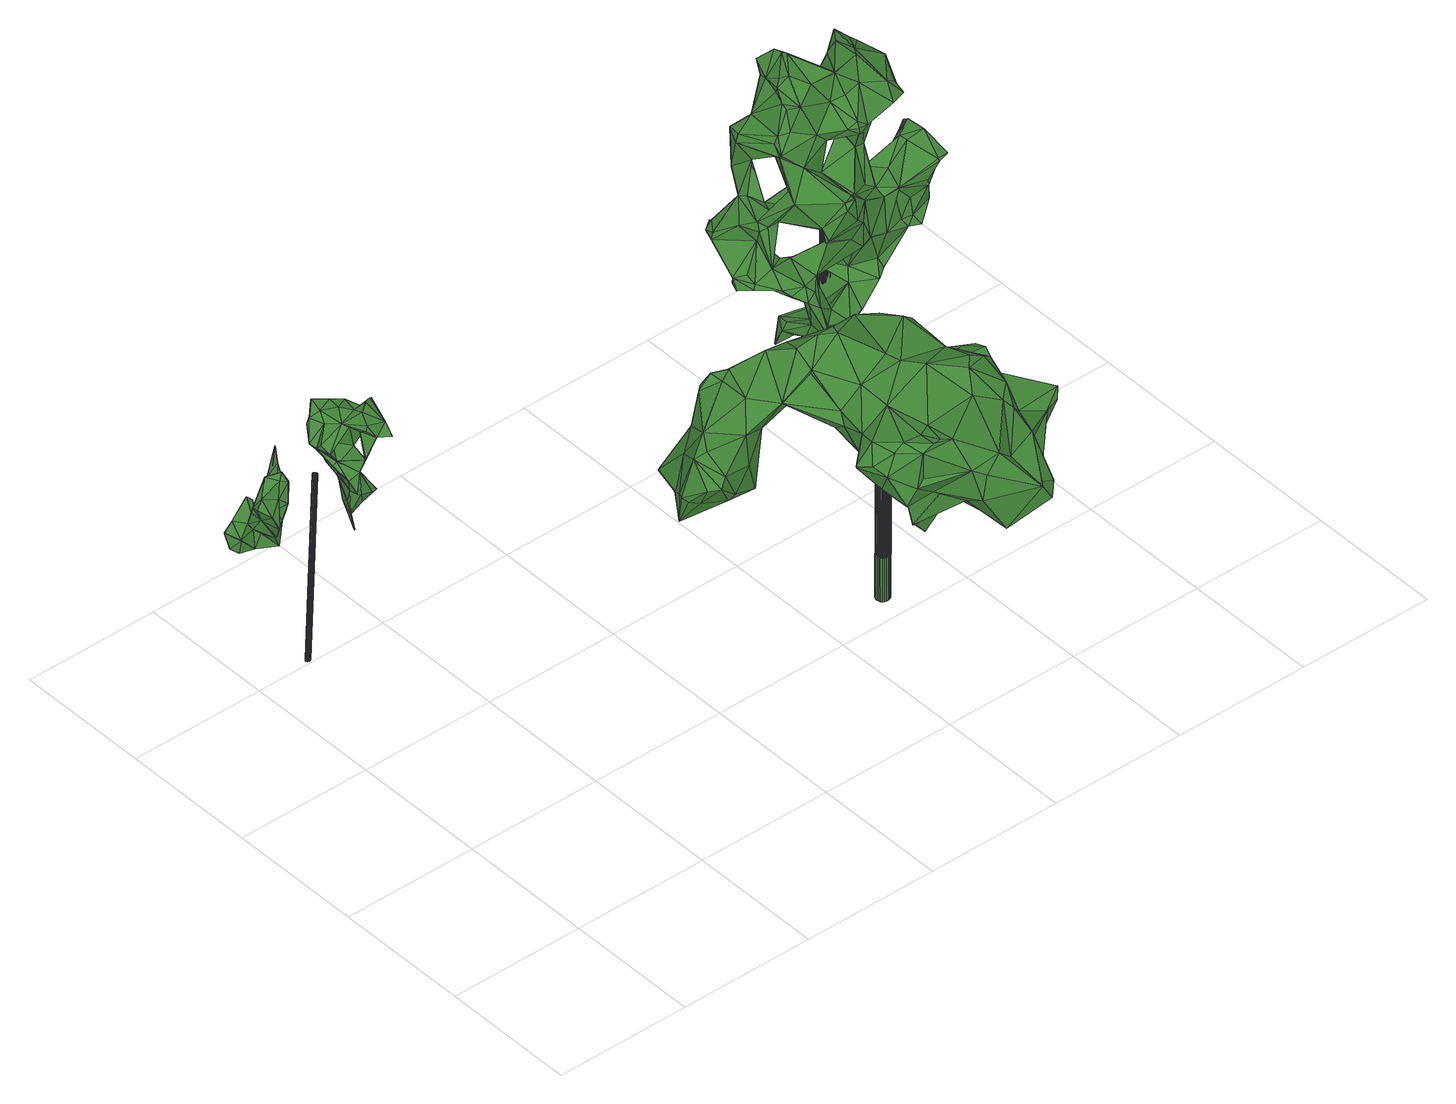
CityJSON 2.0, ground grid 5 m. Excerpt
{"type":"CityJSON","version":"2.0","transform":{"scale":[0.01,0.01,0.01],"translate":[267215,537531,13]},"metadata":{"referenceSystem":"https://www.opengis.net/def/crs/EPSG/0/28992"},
"CityObjects":{
"tree1":{"type":"SolitaryVegetationObject","attributes":{"gtid":346,"crown_width_m":3.66,"crown_median_z":21.09,"crown_r50_m":0.236,"crown_porosity":0.93,"trunk_H_m":7.42,"trunk_DBH_m":0.169,"trunk_radius_m":0.0847,"trunk_base_height_m":13.67,"original_gtid":"387"},"geometry":[{"type":"Solid","lod":"3","boundaries":[[[[0,1,2]],[[3,4,5]],[[6,7,8]],[[6,8,9]],[[8,10,11]],[[12,11,13]],[[11,14,15]],[[15,8,11]],[[16,17,18]],[[19,20,21]],[[22,23,24]],[[24,25,22]],[[26,27,28]],[[3,29,4]],[[30,0,31]],[[32,0,30]],[[33,7,6]],[[33,34,7]],[[35,36,37]],[[38,39,40]],[[41,42,43]],[[44,2,1]],[[45,46,47]],[[6,48,49]],[[50,51,49]],[[47,20,52]],[[47,52,45]],[[9,53,54]],[[55,54,53]],[[56,57,58]],[[11,10,13]],[[14,11,59]],[[12,59,11]],[[60,50,49]],[[39,61,62]],[[63,64,65]],[[55,64,63]],[[66,67,68]],[[56,58,66]],[[66,58,67]],[[56,69,57]],[[68,67,58]],[[70,68,58]],[[41,71,72]],[[43,71,41]],[[73,74,75]],[[76,77,78]],[[76,78,18]],[[39,79,80]],[[81,82,83]],[[68,84,66]],[[54,85,86]],[[87,88,35]],[[87,89,88]],[[90,76,91]],[[6,49,51]],[[70,58,92]],[[69,5,4]],[[69,4,29]],[[93,94,95]],[[80,96,97]],[[21,98,19]],[[60,99,100]],[[59,99,60]],[[12,99,59]],[[12,33,99]],[[43,101,71]],[[10,34,13]],[[13,34,12]],[[12,34,33]],[[102,59,49]],[[103,38,81]],[[103,81,87]],[[90,91,77]],[[77,91,104]],[[105,106,65]],[[0,107,1]],[[42,108,109]],[[107,21,44]],[[98,21,107]],[[110,104,23]],[[94,111,95]],[[56,66,112]],[[50,100,113]],[[60,100,50]],[[114,115,116]],[[69,112,117]],[[61,42,62]],[[39,62,42]],[[118,96,80]],[[118,119,96]],[[104,25,23]],[[84,120,121]],[[36,73,122]],[[123,111,32]],[[54,86,9]],[[102,49,48]],[[104,78,77]],[[124,65,125]],[[126,124,125]],[[126,125,14]],[[127,128,129]],[[130,128,127]],[[131,79,103]],[[23,25,24]],[[123,132,106]],[[20,133,52]],[[52,133,0]],[[134,87,37]],[[135,83,136]],[[82,136,83]],[[52,0,94]],[[10,7,34]],[[8,7,10]],[[41,119,38]],[[41,38,40]],[[60,49,59]],[[26,23,137]],[[99,113,100]],[[14,102,126]],[[16,138,17]],[[2,44,46]],[[119,118,38]],[[54,116,115]],[[102,48,126]],[[77,76,90]],[[104,110,139]],[[37,87,35]],[[117,140,5]],[[125,65,64]],[[40,39,41]],[[42,41,39]],[[140,141,139]],[[142,143,61]],[[144,126,145]],[[48,145,126]],[[22,137,23]],[[89,146,88]],[[76,26,137]],[[59,102,14]],[[28,27,147]],[[148,144,145]],[[71,101,72]],[[120,149,101]],[[80,38,118]],[[15,150,8]],[[50,113,51]],[[139,78,104]],[[38,103,79]],[[148,86,85]],[[18,78,139]],[[33,51,99]],[[113,99,51]],[[146,57,29]],[[57,69,29]],[[16,127,129]],[[89,87,81]],[[105,93,95]],[[125,55,53]],[[37,36,134]],[[23,36,110]],[[23,134,36]],[[119,41,151]],[[74,88,146]],[[32,94,0]],[[111,94,32]],[[152,32,153]],[[152,153,154]],[[125,53,15]],[[68,70,84]],[[70,149,84]],[[155,96,92]],[[134,23,26]],[[134,26,28]],[[112,69,56]],[[19,98,133]],[[107,0,133]],[[107,133,98]],[[9,148,6]],[[9,86,148]],[[39,142,61]],[[76,137,104]],[[39,97,82]],[[80,97,39]],[[126,2,124]],[[104,91,76]],[[109,108,120]],[[44,1,107]],[[125,15,14]],[[31,0,2]],[[61,108,42]],[[54,30,85]],[[30,156,85]],[[124,2,65]],[[55,116,54]],[[106,132,65]],[[63,65,132]],[[157,128,130]],[[146,29,74]],[[74,35,88]],[[17,158,27]],[[82,158,17]],[[81,80,79]],[[28,147,134]],[[25,104,137]],[[25,137,22]],[[45,93,105]],[[128,157,143]],[[128,143,129]],[[115,159,132]],[[123,32,152]],[[97,96,135]],[[119,151,96]],[[101,96,151]],[[144,2,126]],[[115,114,159]],[[80,81,38]],[[2,144,31]],[[19,133,20]],[[16,129,138]],[[63,132,159]],[[82,142,39]],[[92,96,70]],[[70,96,149]],[[140,117,141]],[[138,129,143]],[[5,75,3]],[[146,92,57]],[[155,92,146]],[[154,153,30]],[[32,30,153]],[[6,51,33]],[[63,159,55]],[[84,149,120]],[[105,65,45]],[[105,95,111]],[[111,106,105]],[[111,123,106]],[[120,101,109]],[[112,127,117]],[[18,160,76]],[[139,161,140]],[[127,141,117]],[[26,160,27]],[[76,160,26]],[[17,160,18]],[[27,160,17]],[[156,148,85]],[[54,154,30]],[[154,54,115]],[[159,114,116]],[[159,116,55]],[[110,161,139]],[[36,161,110]],[[130,162,157]],[[2,46,65]],[[155,135,96]],[[89,135,146]],[[101,151,72]],[[65,46,45]],[[53,150,15]],[[96,101,149]],[[120,108,163]],[[120,163,121]],[[139,141,18]],[[161,36,122]],[[44,21,46]],[[47,46,20]],[[20,46,21]],[[18,141,16]],[[122,140,161]],[[97,136,82]],[[135,136,97]],[[72,151,41]],[[127,16,141]],[[112,66,162]],[[127,162,130]],[[84,121,162]],[[84,162,66]],[[131,158,82]],[[164,158,131]],[[148,145,6]],[[6,145,48]],[[30,31,156]],[[108,61,163]],[[157,163,61]],[[112,162,127]],[[87,134,147]],[[147,164,87]],[[58,57,92]],[[35,74,73]],[[135,155,146]],[[38,79,39]],[[147,27,158]],[[164,147,158]],[[144,148,156]],[[144,156,31]],[[36,35,73]],[[123,152,132]],[[115,132,152]],[[154,115,152]],[[17,165,82]],[[138,142,165]],[[142,82,165]],[[138,165,17]],[[61,143,157]],[[42,109,101]],[[42,101,43]],[[164,131,87]],[[87,131,103]],[[131,82,79]],[[82,81,79]],[[117,5,69]],[[122,75,140]],[[73,75,122]],[[89,81,83]],[[89,83,135]],[[162,121,163]],[[162,163,157]],[[8,150,9]],[[53,9,150]],[[140,75,5]],[[125,64,55]],[[142,138,143]],[[29,3,74]],[[75,74,3]],[[52,93,45]],[[93,52,94]],[[166,167,168]],[[166,168,169]],[[169,168,170]],[[169,170,171]],[[168,167,172]],[[168,172,170]],[[170,172,173]],[[170,173,171]],[[172,167,174]],[[172,174,173]],[[173,174,175]],[[173,175,171]],[[174,167,176]],[[174,176,175]],[[175,176,177]],[[175,177,171]],[[176,167,178]],[[176,178,177]],[[177,178,179]],[[177,179,171]],[[178,167,180]],[[178,180,179]],[[179,180,181]],[[179,181,171]],[[180,167,182]],[[180,182,181]],[[181,182,183]],[[181,183,171]],[[182,167,184]],[[182,184,183]],[[183,184,185]],[[183,185,171]],[[184,167,186]],[[184,186,185]],[[185,186,187]],[[185,187,171]],[[186,167,188]],[[186,188,187]],[[187,188,189]],[[187,189,171]],[[188,167,190]],[[188,190,189]],[[189,190,191]],[[189,191,171]],[[190,167,192]],[[190,192,191]],[[191,192,193]],[[191,193,171]],[[192,167,194]],[[192,194,193]],[[193,194,195]],[[193,195,171]],[[194,167,196]],[[194,196,195]],[[195,196,197]],[[195,197,171]],[[196,167,198]],[[196,198,197]],[[197,198,199]],[[197,199,171]],[[198,167,200]],[[198,200,199]],[[199,200,201]],[[199,201,171]],[[200,167,202]],[[200,202,201]],[[201,202,203]],[[201,203,171]],[[202,167,204]],[[202,204,203]],[[203,204,205]],[[203,205,171]],[[204,167,206]],[[204,206,205]],[[205,206,207]],[[205,207,171]],[[206,167,208]],[[206,208,207]],[[207,208,209]],[[207,209,171]],[[208,167,210]],[[208,210,209]],[[209,210,211]],[[209,211,171]],[[210,167,212]],[[210,212,211]],[[211,212,213]],[[211,213,171]],[[212,167,214]],[[212,214,213]],[[213,214,215]],[[213,215,171]],[[214,167,166]],[[214,166,215]],[[215,166,169]],[[215,169,171]]]]}]},
"tree2":{"type":"SolitaryVegetationObject","attributes":{"gtid":372,"crown_width_m":9.83,"crown_median_z":20.49,"crown_r50_m":0.363,"crown_porosity":0.889,"trunk_H_m":7.03,"trunk_DBH_m":0.484,"trunk_radius_m":0.242,"trunk_base_height_m":13.46,"original_gtid":"415"},"geometry":[{"type":"Solid","lod":"3","boundaries":[[[[216,217,218]],[[219,217,216]],[[220,221,222]],[[223,224,225]],[[226,227,228]],[[229,230,231]],[[232,231,233]],[[234,235,236]],[[237,235,234]],[[238,239,240]],[[241,242,243]],[[244,245,246]],[[247,248,249]],[[250,251,252]],[[253,251,250]],[[254,240,255]],[[243,242,256]],[[257,256,242]],[[258,259,260]],[[232,261,262]],[[263,264,265]],[[266,226,228]],[[267,224,223]],[[268,269,270]],[[254,271,238]],[[238,240,254]],[[272,273,274]],[[275,220,276]],[[277,278,279]],[[268,280,269]],[[281,282,283]],[[220,270,276]],[[284,285,261]],[[284,261,233]],[[286,287,288]],[[289,290,291]],[[291,290,292]],[[228,293,266]],[[270,222,268]],[[294,295,296]],[[243,239,238]],[[280,252,269]],[[243,271,241]],[[239,297,298]],[[299,234,236]],[[227,300,301]],[[302,300,227]],[[270,220,222]],[[303,280,304]],[[305,242,241]],[[255,271,254]],[[306,307,308]],[[309,310,221]],[[311,278,312]],[[255,241,271]],[[310,313,221]],[[222,221,313]],[[314,315,316]],[[317,315,314]],[[230,233,231]],[[238,271,243]],[[318,319,314]],[[270,252,320]],[[321,322,323]],[[299,278,324]],[[325,247,326]],[[325,326,317]],[[299,324,327]],[[321,328,329]],[[249,330,310]],[[241,255,260]],[[232,233,261]],[[331,272,303]],[[332,333,334]],[[230,284,233]],[[305,257,242]],[[241,260,305]],[[335,286,336]],[[308,337,306]],[[338,339,298]],[[340,341,342]],[[343,344,345]],[[273,272,346]],[[347,348,349]],[[343,345,227]],[[262,347,232]],[[350,347,262]],[[321,351,328]],[[321,352,351]],[[330,353,354]],[[355,356,357]],[[316,315,278]],[[351,352,293]],[[266,293,352]],[[248,330,249]],[[353,330,248]],[[358,309,359]],[[360,361,339]],[[258,260,362]],[[298,339,361]],[[330,313,310]],[[363,364,365]],[[366,364,363]],[[291,292,367]],[[368,319,312]],[[368,312,277]],[[218,366,216]],[[236,300,279]],[[369,317,326]],[[259,305,260]],[[239,256,297]],[[302,227,345]],[[321,329,370]],[[294,296,371]],[[331,303,304]],[[372,373,335]],[[310,309,374]],[[356,274,357]],[[216,366,219]],[[253,267,375]],[[376,248,377]],[[315,371,324]],[[287,286,335]],[[287,335,284]],[[285,284,335]],[[378,285,373]],[[379,349,348]],[[230,229,349]],[[230,349,379]],[[245,360,362]],[[380,381,270]],[[276,270,381]],[[314,311,318]],[[356,307,274]],[[307,272,274]],[[317,369,371]],[[294,371,369]],[[294,365,295]],[[319,318,312]],[[311,312,318]],[[281,283,379]],[[356,308,307]],[[336,308,356]],[[382,348,347]],[[383,332,338]],[[377,248,247]],[[321,263,382]],[[324,278,315]],[[340,338,298]],[[327,384,234]],[[294,374,309]],[[296,324,371]],[[257,370,329]],[[317,371,315]],[[323,322,385]],[[314,316,311]],[[278,311,316]],[[386,375,387]],[[270,269,252]],[[277,376,377]],[[223,388,367]],[[370,305,259]],[[259,258,370]],[[299,236,279]],[[379,348,281]],[[231,232,389]],[[327,234,299]],[[277,312,278]],[[390,339,332]],[[363,391,294]],[[365,294,391]],[[365,391,363]],[[347,389,232]],[[347,349,389]],[[338,332,339]],[[377,325,368]],[[340,342,338]],[[352,385,266]],[[364,218,282]],[[324,384,327]],[[390,384,370]],[[392,333,332]],[[365,393,265]],[[370,257,305]],[[328,340,298]],[[387,380,386]],[[286,288,224]],[[298,329,328]],[[243,256,239]],[[297,329,298]],[[390,234,384]],[[349,229,389]],[[262,355,394]],[[304,268,395]],[[231,389,229]],[[237,293,235]],[[390,258,339]],[[392,332,383]],[[256,257,329]],[[329,297,256]],[[298,361,239]],[[260,255,246]],[[374,294,369]],[[396,384,324]],[[355,336,356]],[[249,310,247]],[[343,273,344]],[[273,397,344]],[[296,295,324]],[[365,265,295]],[[234,333,237]],[[234,334,333]],[[299,279,278]],[[293,237,351]],[[224,337,286]],[[250,337,224]],[[270,320,380]],[[398,380,320]],[[225,388,223]],[[399,394,343]],[[400,344,397]],[[400,304,354]],[[253,375,398]],[[277,302,376]],[[267,401,224]],[[277,377,368]],[[226,399,227]],[[343,227,399]],[[336,286,308]],[[383,342,392]],[[383,338,342]],[[268,304,280]],[[321,382,322]],[[402,284,403]],[[402,403,287]],[[390,370,258]],[[384,404,370]],[[370,404,321]],[[351,237,333]],[[355,357,273]],[[336,372,335]],[[224,288,225]],[[331,304,400]],[[350,262,394]],[[399,350,394]],[[399,226,350]],[[376,400,248]],[[248,400,353]],[[400,354,353]],[[368,314,319]],[[275,276,381]],[[396,324,264]],[[357,274,273]],[[324,295,264]],[[236,235,300]],[[301,300,235]],[[277,279,300]],[[372,355,262]],[[398,386,380]],[[287,225,288]],[[387,223,367]],[[266,385,226]],[[350,226,385]],[[404,263,321]],[[275,221,220]],[[366,218,364]],[[222,313,395]],[[400,397,346]],[[291,217,289]],[[307,303,272]],[[219,289,217]],[[405,387,375]],[[335,373,285]],[[291,218,217]],[[328,341,340]],[[351,341,328]],[[292,381,380]],[[381,290,358]],[[292,290,381]],[[302,277,300]],[[378,373,372]],[[333,341,351]],[[390,334,234]],[[332,334,390]],[[228,235,293]],[[301,235,228]],[[368,325,314]],[[364,282,281]],[[396,264,404]],[[247,325,377]],[[355,372,336]],[[405,375,267]],[[295,265,264]],[[253,250,401]],[[253,401,267]],[[321,385,352]],[[321,323,385]],[[290,289,406]],[[250,306,337]],[[358,359,381]],[[308,286,337]],[[366,406,219]],[[219,406,289]],[[358,406,309]],[[309,406,294]],[[301,228,227]],[[372,262,378]],[[285,378,261]],[[283,225,287]],[[262,261,378]],[[396,404,384]],[[394,355,273]],[[394,273,343]],[[363,406,366]],[[290,406,358]],[[294,406,363]],[[258,407,339]],[[240,408,255]],[[255,408,244]],[[381,359,275]],[[221,275,359]],[[263,404,264]],[[398,375,386]],[[221,359,309]],[[307,306,303]],[[253,320,251]],[[252,280,303]],[[252,303,250]],[[306,250,303]],[[252,251,320]],[[310,326,247]],[[222,395,268]],[[292,380,387]],[[292,387,367]],[[354,395,330]],[[330,395,313]],[[361,408,239]],[[408,361,244]],[[239,408,240]],[[284,230,403]],[[230,379,403]],[[350,322,347]],[[385,322,350]],[[347,322,382]],[[265,393,263]],[[374,326,310]],[[374,369,326]],[[273,346,397]],[[346,272,331]],[[304,395,354]],[[346,331,400]],[[402,287,284]],[[317,314,325]],[[283,403,379]],[[407,258,362]],[[407,362,360]],[[224,401,250]],[[360,339,407]],[[367,388,291]],[[218,388,282]],[[291,388,218]],[[283,282,388]],[[225,283,388]],[[398,320,253]],[[302,345,409]],[[344,409,345]],[[405,267,223]],[[376,409,400]],[[405,223,387]],[[302,409,376]],[[382,393,348]],[[263,393,382]],[[344,400,409]],[[283,287,403]],[[255,244,246]],[[246,362,260]],[[361,245,244]],[[361,360,245]],[[245,362,246]],[[333,392,341]],[[342,341,392]],[[281,393,364]],[[364,393,365]],[[281,348,393]],[[410,411,412]],[[410,412,413]],[[413,412,414]],[[413,414,415]],[[412,411,416]],[[412,416,414]],[[414,416,417]],[[414,417,415]],[[416,411,418]],[[416,418,417]],[[417,418,419]],[[417,419,415]],[[418,411,420]],[[418,420,419]],[[419,420,421]],[[419,421,415]],[[420,411,422]],[[420,422,421]],[[421,422,423]],[[421,423,415]],[[422,411,424]],[[422,424,423]],[[423,424,425]],[[423,425,415]],[[424,411,426]],[[424,426,425]],[[425,426,427]],[[425,427,415]],[[426,411,428]],[[426,428,427]],[[427,428,429]],[[427,429,415]],[[428,411,430]],[[428,430,429]],[[429,430,431]],[[429,431,415]],[[430,411,432]],[[430,432,431]],[[431,432,433]],[[431,433,415]],[[432,411,434]],[[432,434,433]],[[433,434,435]],[[433,435,415]],[[434,411,436]],[[434,436,435]],[[435,436,437]],[[435,437,415]],[[436,411,438]],[[436,438,437]],[[437,438,439]],[[437,439,415]],[[438,411,440]],[[438,440,439]],[[439,440,441]],[[439,441,415]],[[440,411,442]],[[440,442,441]],[[441,442,443]],[[441,443,415]],[[442,411,444]],[[442,444,443]],[[443,444,445]],[[443,445,415]],[[444,411,446]],[[444,446,445]],[[445,446,447]],[[445,447,415]],[[446,411,448]],[[446,448,447]],[[447,448,449]],[[447,449,415]],[[448,411,450]],[[448,450,449]],[[449,450,451]],[[449,451,415]],[[450,411,452]],[[450,452,451]],[[451,452,453]],[[451,453,415]],[[452,411,454]],[[452,454,453]],[[453,454,455]],[[453,455,415]],[[454,411,456]],[[454,456,455]],[[455,456,457]],[[455,457,415]],[[456,411,458]],[[456,458,457]],[[457,458,459]],[[457,459,415]],[[458,411,410]],[[458,410,459]],[[459,410,413]],[[459,413,415]]]]}]},
"tree3":{"type":"SolitaryVegetationObject","attributes":{"gtid":249,"crown_width_m":6,"crown_median_z":22.34,"crown_r50_m":0.325,"crown_porosity":0.912,"trunk_H_m":9.12,"trunk_DBH_m":0.337,"trunk_radius_m":0.169,"trunk_base_height_m":13.22,"original_gtid":"279"},"geometry":[{"type":"Solid","lod":"3","boundaries":[[[[460,461,462]],[[463,464,465]],[[466,467,468]],[[469,470,471]],[[472,466,473]],[[474,475,476]],[[477,478,479]],[[480,481,482]],[[483,481,480]],[[484,485,486]],[[487,488,489]],[[490,478,491]],[[492,493,494]],[[495,496,497]],[[498,499,500]],[[501,502,503]],[[504,505,506]],[[487,507,488]],[[508,509,510]],[[511,512,513]],[[502,514,515]],[[515,516,502]],[[517,472,518]],[[496,519,520]],[[520,521,496]],[[522,523,524]],[[525,526,527]],[[528,529,510]],[[528,510,509]],[[530,531,532]],[[533,534,535]],[[536,537,538]],[[471,539,540]],[[541,542,543]],[[544,493,545]],[[502,516,546]],[[526,525,547]],[[548,462,461]],[[549,550,551]],[[552,553,554]],[[476,546,474]],[[484,555,556]],[[557,558,559]],[[560,561,562]],[[519,496,495]],[[563,564,565]],[[566,567,568]],[[569,517,518]],[[542,570,571]],[[528,509,572]],[[545,493,492]],[[573,574,575]],[[573,575,576]],[[505,577,578]],[[479,536,579]],[[580,581,582]],[[580,583,581]],[[584,585,586]],[[587,588,589]],[[590,591,592]],[[488,507,489]],[[484,486,555]],[[524,593,527]],[[550,594,551]],[[478,477,595]],[[596,565,564]],[[482,506,480]],[[550,597,594]],[[598,599,600]],[[563,527,601]],[[602,603,562]],[[504,506,482]],[[604,570,542]],[[605,606,537]],[[607,508,510]],[[607,510,529]],[[465,499,608]],[[594,568,551]],[[566,568,594]],[[609,610,468]],[[611,612,469]],[[471,611,469]],[[559,613,614]],[[615,614,613]],[[616,617,511]],[[618,524,523]],[[554,619,530]],[[533,620,621]],[[622,533,621]],[[483,623,624]],[[625,623,578]],[[492,626,531]],[[627,471,470]],[[627,470,535]],[[528,628,529]],[[629,529,628]],[[607,630,631]],[[463,465,632]],[[633,634,491]],[[635,572,509]],[[624,636,481]],[[634,637,490]],[[638,637,634]],[[542,571,639]],[[542,639,543]],[[640,641,583]],[[642,583,641]],[[643,644,622]],[[618,645,606]],[[597,646,584]],[[647,500,648]],[[524,649,605]],[[606,605,649]],[[567,650,568]],[[651,652,653]],[[521,493,544]],[[654,655,585]],[[656,562,657]],[[546,476,504]],[[546,504,482]],[[559,614,557]],[[658,659,563]],[[531,484,492]],[[487,489,660]],[[661,553,662]],[[663,553,661]],[[660,489,657]],[[581,664,526]],[[636,482,481]],[[491,634,490]],[[597,584,665]],[[556,492,484]],[[540,634,633]],[[468,666,609]],[[667,609,666]],[[668,541,669]],[[543,669,541]],[[576,554,530]],[[633,580,540]],[[607,529,629]],[[670,555,671]],[[672,671,555]],[[609,667,673]],[[674,673,667]],[[503,675,602]],[[676,584,646]],[[579,545,670]],[[556,670,545]],[[677,646,550]],[[597,550,646]],[[570,678,679]],[[654,676,646]],[[654,646,680]],[[677,680,646]],[[681,586,585]],[[653,564,682]],[[520,494,493]],[[573,683,574]],[[684,685,686]],[[466,472,517]],[[634,540,638]],[[578,483,480]],[[557,614,558]],[[598,609,673]],[[476,475,504]],[[679,592,570]],[[683,687,495]],[[688,589,689]],[[611,668,690]],[[609,563,610]],[[683,691,687]],[[495,687,519]],[[683,495,497]],[[582,581,692]],[[628,693,607]],[[628,607,629]],[[632,690,669]],[[694,632,669]],[[569,518,695]],[[500,464,648]],[[491,595,633]],[[631,630,696]],[[687,494,520]],[[492,494,687]],[[697,698,469]],[[473,466,468]],[[486,699,555]],[[563,659,663]],[[681,685,684]],[[507,487,700]],[[660,700,487]],[[573,626,691]],[[505,578,506]],[[526,701,702]],[[703,701,526]],[[619,702,696]],[[485,696,486]],[[704,696,485]],[[691,626,687]],[[500,499,464]],[[565,596,501]],[[658,649,659]],[[558,705,613]],[[706,705,558]],[[657,706,707]],[[632,612,611]],[[520,519,687]],[[591,571,592]],[[498,561,560]],[[618,682,645]],[[572,628,528]],[[704,530,619]],[[598,673,677]],[[708,631,664]],[[591,590,709]],[[572,548,628]],[[635,548,572]],[[506,578,480]],[[527,565,525]],[[648,710,647]],[[693,628,548]],[[477,479,671]],[[612,632,465]],[[688,711,604]],[[707,706,712]],[[624,481,483]],[[469,713,470]],[[665,714,497]],[[574,497,714]],[[715,533,535]],[[538,537,650]],[[577,505,716]],[[540,580,471]],[[609,717,563]],[[598,717,609]],[[594,597,718]],[[567,566,538]],[[508,639,709]],[[571,591,709]],[[632,611,690]],[[639,571,709]],[[543,639,689]],[[650,645,568]],[[478,490,719]],[[473,695,472]],[[680,677,673]],[[686,553,552]],[[502,636,720]],[[624,720,636]],[[604,642,721]],[[647,700,561]],[[688,639,508]],[[650,606,645]],[[613,705,615]],[[722,615,705]],[[512,712,588]],[[565,501,723]],[[565,723,525]],[[508,709,590]],[[592,571,570]],[[724,462,635]],[[477,671,725]],[[486,696,693]],[[580,582,611]],[[689,726,543]],[[465,608,727]],[[619,696,704]],[[728,534,533]],[[722,705,729]],[[722,729,710]],[[563,663,730]],[[563,730,610]],[[545,492,556]],[[731,467,466]],[[558,732,727]],[[498,698,499]],[[537,606,650]],[[507,700,710]],[[546,516,474]],[[700,660,657]],[[647,710,700]],[[724,635,678]],[[584,676,585]],[[517,569,661]],[[575,681,684]],[[654,674,655]],[[706,727,608]],[[499,465,464]],[[648,722,710]],[[464,722,648]],[[464,463,722]],[[508,733,509]],[[590,733,508]],[[514,716,475]],[[503,723,501]],[[472,695,518]],[[636,546,482]],[[665,584,586]],[[683,573,691]],[[654,585,676]],[[681,585,655]],[[610,730,569]],[[636,502,546]],[[638,540,734]],[[462,477,725]],[[586,575,665]],[[511,617,656]],[[602,723,503]],[[562,617,602]],[[562,656,617]],[[721,462,724]],[[612,689,589]],[[721,477,462]],[[721,642,477]],[[732,735,727]],[[562,603,560]],[[485,484,531]],[[485,531,704]],[[558,614,732]],[[465,735,612]],[[680,673,674]],[[576,736,573]],[[563,601,658]],[[515,514,737]],[[737,738,515]],[[602,617,723]],[[616,723,617]],[[551,599,549]],[[549,599,598]],[[642,641,477]],[[526,649,524]],[[527,526,524]],[[650,567,538]],[[588,698,697]],[[558,613,559]],[[707,656,657]],[[689,639,688]],[[471,580,611]],[[710,729,706]],[[705,706,729]],[[466,517,731]],[[668,542,541]],[[604,542,668]],[[550,739,677]],[[489,706,657]],[[710,706,507]],[[507,706,489]],[[490,637,719]],[[558,727,706]],[[612,735,689]],[[551,600,599]],[[672,701,725]],[[683,497,574]],[[604,721,724]],[[606,649,658]],[[468,740,473]],[[612,697,469]],[[626,736,532]],[[626,573,736]],[[502,596,514]],[[502,501,596]],[[469,698,713]],[[565,527,563]],[[690,668,669]],[[633,640,580]],[[580,640,583]],[[653,577,564]],[[596,716,514]],[[586,681,575]],[[680,674,654]],[[521,741,536]],[[579,536,741]],[[693,548,486]],[[462,548,635]],[[486,548,699]],[[725,671,672]],[[579,670,671]],[[696,702,699]],[[704,531,530]],[[478,719,637]],[[560,620,498]],[[498,620,715]],[[730,663,661]],[[730,661,569]],[[578,577,653]],[[524,537,479]],[[524,479,637]],[[524,605,537]],[[479,478,637]],[[479,537,536]],[[474,516,738]],[[688,604,742]],[[668,742,604]],[[611,742,668]],[[687,626,492]],[[708,664,581]],[[657,562,561]],[[672,702,701]],[[716,564,577]],[[568,600,551]],[[563,743,682]],[[563,682,564]],[[596,564,716]],[[618,606,658]],[[587,589,688]],[[688,742,587]],[[570,604,678]],[[694,463,632]],[[547,581,526]],[[554,553,649]],[[554,649,619]],[[625,734,627]],[[465,727,735]],[[478,595,491]],[[659,649,553]],[[535,744,623]],[[600,568,645]],[[600,645,682]],[[694,735,615]],[[612,589,588]],[[549,739,550]],[[547,745,581]],[[692,581,745]],[[625,578,653]],[[625,653,638]],[[706,608,499]],[[535,623,625]],[[530,736,576]],[[618,658,524]],[[658,601,524]],[[713,535,470]],[[535,625,627]],[[504,716,505]],[[475,716,504]],[[508,711,688]],[[508,607,711]],[[715,620,533]],[[544,545,741]],[[638,734,625]],[[746,594,718]],[[659,553,663]],[[575,714,665]],[[574,714,575]],[[742,611,582]],[[582,587,742]],[[615,735,614]],[[732,614,735]],[[582,692,587]],[[540,539,734]],[[661,662,517]],[[662,731,517]],[[621,620,560]],[[685,747,686]],[[686,747,662]],[[684,576,575]],[[552,576,684]],[[552,684,686]],[[499,698,588]],[[600,743,717]],[[600,717,598]],[[563,717,743]],[[621,643,622]],[[566,746,748]],[[615,463,694]],[[722,463,615]],[[588,712,499]],[[706,499,712]],[[677,739,598]],[[549,598,739]],[[623,744,624]],[[503,720,644]],[[502,720,503]],[[595,641,640]],[[644,720,624]],[[527,593,601]],[[524,601,593]],[[595,477,641]],[[723,745,525]],[[547,525,745]],[[745,723,616]],[[745,616,692]],[[588,697,612]],[[728,749,534]],[[462,725,460]],[[460,750,461]],[[696,461,750]],[[638,523,637]],[[522,637,523]],[[682,618,651]],[[653,682,651]],[[675,603,602]],[[578,623,483]],[[600,682,743]],[[693,696,751]],[[630,751,696]],[[708,711,631]],[[642,711,708]],[[642,604,711]],[[631,711,607]],[[627,734,539]],[[520,493,521]],[[514,475,737]],[[627,539,471]],[[521,752,496]],[[740,695,473]],[[695,740,569]],[[610,569,740]],[[740,468,610]],[[515,738,516]],[[497,496,752]],[[497,752,665]],[[536,538,748]],[[536,748,521]],[[752,521,748]],[[566,748,538]],[[752,718,665]],[[579,671,479]],[[545,579,741]],[[544,741,521]],[[702,672,699]],[[670,556,555]],[[672,555,699]],[[662,553,686]],[[576,552,554]],[[619,649,526]],[[581,583,753]],[[581,753,708]],[[708,753,642]],[[583,642,753]],[[474,738,475]],[[737,475,738]],[[526,702,619]],[[526,664,631]],[[592,509,733]],[[460,725,701]],[[701,703,460]],[[622,728,533]],[[662,667,731]],[[747,667,662]],[[651,618,652]],[[655,747,681]],[[681,747,685]],[[747,655,667]],[[731,667,467]],[[655,674,667]],[[467,666,468]],[[667,666,467]],[[638,652,523]],[[638,653,652]],[[522,524,637]],[[618,523,652]],[[592,733,590]],[[498,715,698]],[[713,698,715]],[[656,712,511]],[[707,712,656]],[[512,511,712]],[[626,532,531]],[[735,726,689]],[[543,726,669]],[[713,715,535]],[[621,603,675]],[[560,603,621]],[[621,675,643]],[[679,678,592]],[[724,678,604]],[[509,592,678]],[[509,678,635]],[[746,566,594]],[[597,665,718]],[[748,746,718]],[[748,718,752]],[[548,461,699]],[[699,461,696]],[[607,693,751]],[[607,751,630]],[[696,750,631]],[[703,750,460]],[[631,750,526]],[[526,750,703]],[[675,503,754]],[[675,754,643]],[[633,595,640]],[[500,647,561]],[[500,561,498]],[[700,657,561]],[[511,513,616]],[[535,534,744]],[[530,532,736]],[[588,513,512]],[[587,513,588]],[[616,513,692]],[[644,728,622]],[[624,728,644]],[[643,754,644]],[[692,513,587]],[[644,754,503]],[[669,726,694]],[[735,694,726]],[[728,624,749]],[[744,749,624]],[[534,749,744]],[[755,756,757]],[[755,757,758]],[[758,757,759]],[[758,759,760]],[[757,756,761]],[[757,761,759]],[[759,761,762]],[[759,762,760]],[[761,756,763]],[[761,763,762]],[[762,763,764]],[[762,764,760]],[[763,756,765]],[[763,765,764]],[[764,765,766]],[[764,766,760]],[[765,756,767]],[[765,767,766]],[[766,767,768]],[[766,768,760]],[[767,756,769]],[[767,769,768]],[[768,769,770]],[[768,770,760]],[[769,756,771]],[[769,771,770]],[[770,771,772]],[[770,772,760]],[[771,756,773]],[[771,773,772]],[[772,773,774]],[[772,774,760]],[[773,756,775]],[[773,775,774]],[[774,775,776]],[[774,776,760]],[[775,756,777]],[[775,777,776]],[[776,777,778]],[[776,778,760]],[[777,756,779]],[[777,779,778]],[[778,779,780]],[[778,780,760]],[[779,756,781]],[[779,781,780]],[[780,781,782]],[[780,782,760]],[[781,756,783]],[[781,783,782]],[[782,783,784]],[[782,784,760]],[[783,756,785]],[[783,785,784]],[[784,785,786]],[[784,786,760]],[[785,756,787]],[[785,787,786]],[[786,787,788]],[[786,788,760]],[[787,756,789]],[[787,789,788]],[[788,789,790]],[[788,790,760]],[[789,756,791]],[[789,791,790]],[[790,791,792]],[[790,792,760]],[[791,756,793]],[[791,793,792]],[[792,793,794]],[[792,794,760]],[[793,756,795]],[[793,795,794]],[[794,795,796]],[[794,796,760]],[[795,756,797]],[[795,797,796]],[[796,797,798]],[[796,798,760]],[[797,756,799]],[[797,799,798]],[[798,799,800]],[[798,800,760]],[[799,756,801]],[[799,801,800]],[[800,801,802]],[[800,802,760]],[[801,756,803]],[[801,803,802]],[[802,803,804]],[[802,804,760]],[[803,756,755]],[[803,755,804]],[[804,755,758]],[[804,758,760]]]]}]}
},
"vertices":[
[128,1612,738],[158,1604,710],[149,1576,659],[191,1391,928],[183,1425,947],[198,1436,909],[29,1618,533],[28,1618,531],[33,1556,536],[31,1564,609],[31,1630,471],[91,1603,516],[50,1678,482],[45,1641,472],[110,1531,545],[93,1514,542],[284,1489,834],[299,1397,818],[263,1410,801],[173,1626,825],[174,1616,761],[176,1617,760],[211,1296,681],[209,1313,732],[210,1295,680],[209,1297,681],[249,1304,765],[312,1310,778],[280,1292,793],[147,1404,968],[14,1547,714],[71,1560,731],[66,1550,808],[6,1671,541],[11,1651,487],[185,1294,886],[208,1317,825],[203,1273,839],[311,1310,984],[349,1401,952],[360,1294,971],[360,1326,1012],[387,1396,1000],[349,1378,1079],[180,1598,703],[110,1523,723],[179,1597,705],[158,1602,712],[51,1549,594],[98,1635,548],[101,1675,630],[51,1685,556],[129,1610,738],[53,1487,612],[29,1525,671],[52,1478,620],[163,1467,1019],[133,1419,986],[174,1466,1037],[100,1635,547],[126,1676,605],[394,1451,961],[378,1415,971],[73,1522,682],[92,1527,677],[121,1505,702],[230,1510,1041],[204,1494,1078],[205,1493,1079],[159,1450,963],[212,1462,1050],[342,1377,1083],[310,1360,1095],[181,1340,897],[170,1353,920],[189,1376,911],[255,1402,710],[263,1409,698],[254,1403,710],[281,1326,900],[277,1349,1002],[280,1327,900],[300,1404,898],[214,1381,883],[271,1485,1048],[17,1556,688],[23,1580,626],[234,1300,893],[186,1351,931],[188,1352,930],[264,1408,697],[262,1408,697],[206,1434,1016],[94,1513,801],[68,1550,806],[110,1523,820],[253,1405,1010],[269,1388,1003],[173,1628,825],[51,1687,555],[101,1677,630],[299,1400,1044],[109,1532,547],[280,1325,900],[253,1402,710],[121,1502,791],[119,1501,791],[165,1627,750],[376,1439,988],[307,1423,1006],[220,1341,762],[110,1522,822],[220,1490,975],[100,1676,630],[22,1430,697],[16,1456,730],[22,1432,697],[209,1452,917],[277,1319,1019],[284,1322,1037],[326,1478,1023],[325,1480,1023],[212,1381,881],[93,1511,803],[127,1524,653],[110,1519,628],[110,1521,627],[245,1444,918],[328,1471,901],[322,1493,866],[317,1471,938],[280,1326,899],[88,1511,731],[172,1627,825],[219,1274,829],[193,1391,928],[245,1442,918],[211,1313,731],[324,1492,865],[238,1406,809],[201,1424,880],[242,1426,850],[330,1470,901],[330,1472,901],[92,1529,677],[33,1565,609],[149,1403,970],[280,1294,794],[24,1581,626],[279,1452,1033],[49,1547,594],[299,1364,1057],[30,1522,756],[30,1524,755],[2,1508,734],[184,1424,949],[19,1557,688],[319,1472,938],[298,1396,820],[24,1431,697],[240,1345,766],[226,1395,827],[280,1475,986],[329,1473,994],[245,1341,874],[267,1429,855],[184,1475,67],[175,1475,67],[183,1477,67],[199,1459,809],[199,1461,809],[191,1459,809],[183,1479,67],[198,1464,809],[181,1481,67],[197,1465,809],[179,1482,67],[195,1467,809],[177,1483,67],[193,1468,809],[175,1483,67],[191,1468,809],[173,1483,67],[189,1468,809],[171,1482,67],[187,1467,809],[169,1481,67],[185,1466,809],[168,1479,67],[184,1464,809],[167,1477,67],[183,1462,809],[167,1475,67],[182,1460,809],[167,1473,67],[183,1457,809],[168,1471,67],[183,1455,809],[169,1469,67],[185,1454,809],[171,1468,67],[186,1452,809],[173,1467,67],[188,1451,809],[175,1467,67],[191,1451,809],[177,1467,67],[193,1451,808],[179,1468,67],[195,1452,808],[181,1469,67],[197,1453,808],[182,1471,67],[198,1455,808],[183,1473,67],[199,1457,808],
[1738,438,412],[1740,434,413],[1700,404,454],[1786,451,353],[2200,529,496],[2069,530,554],[2234,519,554],[1845,132,533],[1943,77,682],[1762,146,679],[1649,697,1064],[1788,783,1006],[1659,732,1061],[1432,357,856],[1488,278,837],[1459,312,874],[1503,365,916],[1523,284,910],[1508,901,882],[1619,825,939],[1640,933,843],[1486,832,999],[1040,604,816],[1040,666,907],[1006,684,760],[1156,637,700],[1176,631,717],[1075,577,823],[1063,780,693],[1103,906,681],[1118,854,664],[2076,816,656],[2087,782,705],[2108,757,655],[2040,239,747],[2087,299,642],[2187,340,686],[2086,192,557],[1017,664,750],[1038,732,619],[1109,597,843],[1239,637,794],[1270,789,685],[1308,719,640],[1144,759,625],[1560,284,933],[1634,449,938],[1542,585,814],[1606,659,759],[1635,585,718],[1586,721,1073],[1985,80,613],[2255,427,696],[2235,347,701],[2207,411,500],[1056,653,731],[2046,444,912],[1934,523,964],[2000,420,954],[2157,508,483],[2171,458,487],[1740,892,794],[1701,908,743],[1682,922,809],[2243,355,745],[1610,390,665],[1747,302,646],[1668,271,687],[1592,229,906],[1627,222,933],[1829,149,831],[1733,163,803],[1777,144,776],[1788,448,352],[1872,419,505],[1838,390,510],[2014,335,499],[1533,805,1021],[1839,657,525],[1682,674,651],[1710,721,629],[1093,667,908],[1128,724,930],[1633,908,800],[1724,835,846],[1621,822,938],[1762,788,838],[2099,370,713],[2165,541,724],[1299,679,644],[2004,284,833],[2018,336,894],[1973,297,872],[1905,572,528],[2071,679,629],[1879,987,699],[1880,984,702],[2180,569,691],[1896,964,645],[1816,902,604],[1824,932,650],[1874,907,580],[1897,995,702],[1899,993,704],[2127,290,559],[1398,666,936],[1545,562,893],[1522,678,982],[1659,843,716],[1958,854,641],[1952,830,627],[1527,863,830],[1315,741,955],[1253,668,886],[2177,665,755],[2084,471,704],[1264,866,917],[1344,858,982],[1362,818,950],[1697,213,918],[1870,321,929],[1914,194,744],[1228,863,952],[1173,833,864],[1293,828,980],[1343,854,984],[1285,871,988],[1887,668,1018],[1934,681,978],[1867,756,986],[2016,497,887],[1527,441,887],[1558,401,691],[1511,330,746],[1624,559,956],[1457,816,1022],[1509,729,1055],[2136,679,759],[2177,618,772],[1803,462,1004],[1905,377,988],[1946,422,986],[1896,487,495],[1999,492,516],[1106,908,682],[1116,803,804],[1121,855,666],[1794,484,572],[1703,456,578],[1673,583,650],[1743,458,462],[1853,214,526],[1915,945,697],[1922,795,636],[1382,744,796],[1768,797,601],[1679,311,921],[1659,226,928],[1931,679,631],[2083,192,555],[1890,753,758],[1924,885,686],[1627,281,930],[1530,232,726],[2060,295,482],[2042,393,487],[1538,538,849],[1249,880,957],[1489,817,818],[1523,673,998],[2083,204,549],[1992,214,587],[1790,259,595],[1433,359,859],[1352,785,821],[1803,542,636],[1286,874,987],[1611,461,678],[1759,530,998],[2182,568,694],[1658,731,787],[1933,524,960],[2105,228,519],[1749,589,994],[1990,623,787],[2005,168,609],[1593,232,803],[1568,227,780],[1544,747,853],[2003,167,605],[1851,494,475],[1145,828,697],[1018,706,756],[1848,668,809],[1749,576,46],[1725,575,46],[1748,582,46],[1741,561,749],[1740,567,749],[1717,560,748],[1746,588,46],[1738,573,749],[1742,593,46],[1734,578,749],[1737,596,46],[1728,582,749],[1731,598,46],[1723,584,749],[1724,599,46],[1716,585,749],[1718,598,46],[1710,584,749],[1712,596,46],[1704,581,749],[1708,592,46],[1699,577,749],[1704,587,46],[1696,572,748],[1702,581,46],[1693,566,748],[1701,574,46],[1693,560,748],[1702,568,46],[1694,554,748],[1704,562,46],[1696,548,748],[1708,558,45],[1700,543,748],[1713,554,45],[1705,539,748],[1719,552,45],[1711,537,748],[1726,551,46],[1717,536,748],[1732,552,46],[1723,537,748],[1738,554,46],[1729,540,748],[1742,558,46],[1734,544,748],[1746,563,46],[1738,549,748],[1748,569,46],[1740,555,749],
[1974,1398,933],[1965,1492,937],[1908,1378,934],[2066,1230,529],[2158,1229,495],[2110,1265,548],[2414,1593,1086],[2409,1586,1095],[2434,1541,1087],[2210,1261,766],[2249,1241,774],[2201,1220,778],[2420,1602,1012],[2443,1584,1012],[2545,1428,968],[2524,1387,1008],[2544,1358,987],[1981,1287,1020],[2087,1173,1040],[2045,1318,1113],[2509,1218,953],[2538,1257,920],[2555,1234,951],[2479,1238,884],[1950,1555,1181],[2006,1594,1119],[1949,1547,1029],[2250,1418,426],[2248,1420,427],[2260,1427,451],[2122,1166,1043],[2083,1157,1021],[2000,1513,1230],[2028,1400,1327],[2050,1455,1328],[2114,1502,1421],[2069,1416,1405],[2126,1493,1417],[2299,1257,575],[2203,1291,589],[2216,1242,506],[2406,1404,834],[2465,1397,868],[2444,1387,758],[2533,1321,1004],[2467,1322,994],[2508,1225,959],[2247,1418,426],[1862,1402,728],[1828,1502,830],[1893,1523,820],[2163,1416,656],[2143,1426,657],[2144,1405,671],[2488,1406,938],[2498,1411,936],[2499,1409,934],[2375,1596,1057],[2419,1599,1011],[2052,1442,1388],[2035,1431,1367],[2051,1339,1338],[2156,1247,956],[2209,1271,950],[2146,1353,1019],[2254,1442,920],[2140,1445,942],[2258,1439,926],[1838,1538,841],[1929,1629,771],[2055,1502,1159],[2003,1512,1229],[2140,1453,1220],[2426,1270,704],[2411,1286,731],[2327,1256,741],[2097,1319,1216],[2138,1319,1173],[2176,1264,1228],[2187,1227,927],[2169,1183,914],[1948,1262,687],[1926,1282,711],[1951,1264,681],[2031,1384,1310],[1990,1378,1231],[2548,1349,941],[2159,1350,909],[1944,1508,939],[2436,1303,1212],[2381,1316,1280],[2368,1272,1229],[2259,1437,1134],[2257,1450,1113],[2211,1473,1139],[1930,1505,1160],[1938,1502,1192],[1964,1360,431],[2008,1394,496],[1965,1357,430],[2334,1280,584],[2288,1311,550],[2287,1401,622],[2334,1397,1067],[2338,1375,928],[2296,1423,909],[2211,1258,1246],[2207,1246,1228],[2252,1258,1212],[2398,1556,1035],[1857,1327,746],[1847,1322,730],[1834,1501,855],[2129,1571,1335],[2162,1534,1346],[2195,1470,1249],[2199,1493,1202],[2399,1333,912],[2378,1257,895],[1969,1337,1189],[2148,1215,837],[2157,1349,908],[2159,1334,757],[2084,1231,893],[2314,1481,1374],[2354,1537,1359],[2280,1481,1343],[2083,1378,706],[2118,1399,667],[2082,1377,703],[1828,1403,719],[1821,1374,710],[1829,1401,740],[2181,1338,932],[2282,1334,1315],[2038,1223,937],[2410,1377,902],[2327,1400,1362],[2446,1347,1212],[2433,1305,1211],[2320,1303,1206],[2277,1350,1052],[2303,1376,706],[2322,1291,623],[1923,1325,772],[2137,1323,1173],[2197,1337,1184],[1930,1516,826],[2103,1298,514],[2416,1470,1120],[2421,1491,1080],[2054,1270,709],[2060,1284,691],[2005,1320,469],[1970,1332,496],[2015,1274,486],[2276,1352,752],[2300,1377,707],[2278,1347,1053],[2106,1481,1061],[2334,1278,586],[2426,1273,703],[2481,1271,684],[2379,1257,892],[2487,1246,852],[2326,1266,879],[2063,1544,1334],[2249,1241,777],[1867,1547,858],[1931,1631,772],[1978,1477,921],[2000,1451,915],[2030,1221,626],[2035,1188,909],[2139,1173,945],[1878,1430,905],[2533,1278,916],[2128,1193,1037],[2218,1233,946],[1897,1322,715],[2032,1200,894],[2039,1224,934],[1969,1349,920],[2482,1274,682],[2528,1291,749],[2254,1287,1201],[2351,1434,1353],[2221,1298,476],[2154,1233,474],[2164,1446,1092],[2215,1248,1201],[2301,1329,902],[2215,1278,938],[2319,1300,900],[2407,1528,1309],[2365,1557,1255],[2262,1417,606],[2260,1428,534],[2264,1406,1102],[2256,1440,1106],[2262,1425,451],[2373,1523,1092],[2373,1524,1094],[2317,1438,1094],[2033,1406,916],[2209,1364,1378],[2392,1510,1104],[2366,1555,1253],[1994,1252,711],[1986,1229,661],[1980,1381,1205],[1972,1350,1174],[2003,1403,1128],[2452,1448,1243],[2404,1527,1282],[2434,1302,724],[2356,1536,1361],[2460,1418,1280],[1917,1390,847],[1862,1371,753],[2428,1515,1293],[2331,1506,1321],[2305,1340,1059],[2113,1537,1413],[2298,1392,1279],[2374,1519,1271],[2374,1445,1160],[2052,1505,1351],[1993,1372,750],[2008,1306,699],[2024,1239,680],[2077,1579,1369],[2161,1335,757],[1946,1510,938],[2013,1152,545],[2441,1582,1010],[2013,1528,1034],[2160,1333,755],[2227,1320,623],[1968,1473,1091],[2245,1330,477],[2087,1365,1000],[2103,1480,1063],[2033,1406,919],[2039,1606,1117],[2063,1309,505],[2154,1357,498],[2243,1405,576],[2027,1399,911],[1824,1374,709],[2192,1339,467],[1920,1391,846],[2162,1416,653],[2261,1255,766],[2118,1390,1327],[2320,1290,624],[2462,1353,996],[2376,1444,1158],[2209,1361,1377],[2121,1168,1045],[2464,1305,781],[1934,1356,913],[2115,1244,491],[2295,1426,798],[1908,1369,900],[2001,1339,1031],[1995,1232,654],[2062,1309,509],[2459,1288,721],[2103,1297,511],[2398,1509,1080],[2407,1586,1095],[1998,1345,509],[1830,1403,739],[2219,1232,942],[2018,1253,544],[2159,1468,1221],[2529,1416,969],[2542,1428,968],[2424,1335,1247],[2437,1555,1033],[2019,1353,1247],[2020,1354,746],[2315,1373,1077],[2392,1307,863],[2278,1345,856],[2229,1338,1293],[2364,1554,1253],[2185,1357,1276],[2462,1303,780],[1999,1450,918],[1966,1494,934],[2121,1371,1372],[2056,1285,968],[2459,1291,719],[2192,1375,22],[2175,1375,22],[2191,1379,22],[2197,1372,934],[2196,1376,934],[2180,1372,934],[2190,1383,22],[2194,1380,934],[2187,1387,22],[2192,1384,934],[2184,1390,22],[2188,1386,934],[2179,1391,22],[2184,1388,934],[2175,1392,22],[2180,1389,934],[2171,1391,22],[2175,1388,934],[2167,1390,22],[2171,1387,934],[2163,1387,22],[2168,1384,934],[2160,1383,22],[2165,1380,934],[2159,1380,22],[2163,1376,934],[2158,1375,22],[2163,1372,934],[2159,1371,22],[2163,1368,934],[2160,1367,22],[2165,1364,934],[2163,1363,22],[2168,1360,934],[2166,1360,22],[2171,1357,934],[2171,1359,22],[2175,1356,934],[2175,1358,22],[2180,1355,934],[2179,1359,22],[2184,1356,934],[2183,1360,22],[2188,1357,934],[2187,1363,22],[2191,1360,934],[2190,1367,22],[2194,1364,934],[2191,1371,22],[2196,1368,934]
]}
